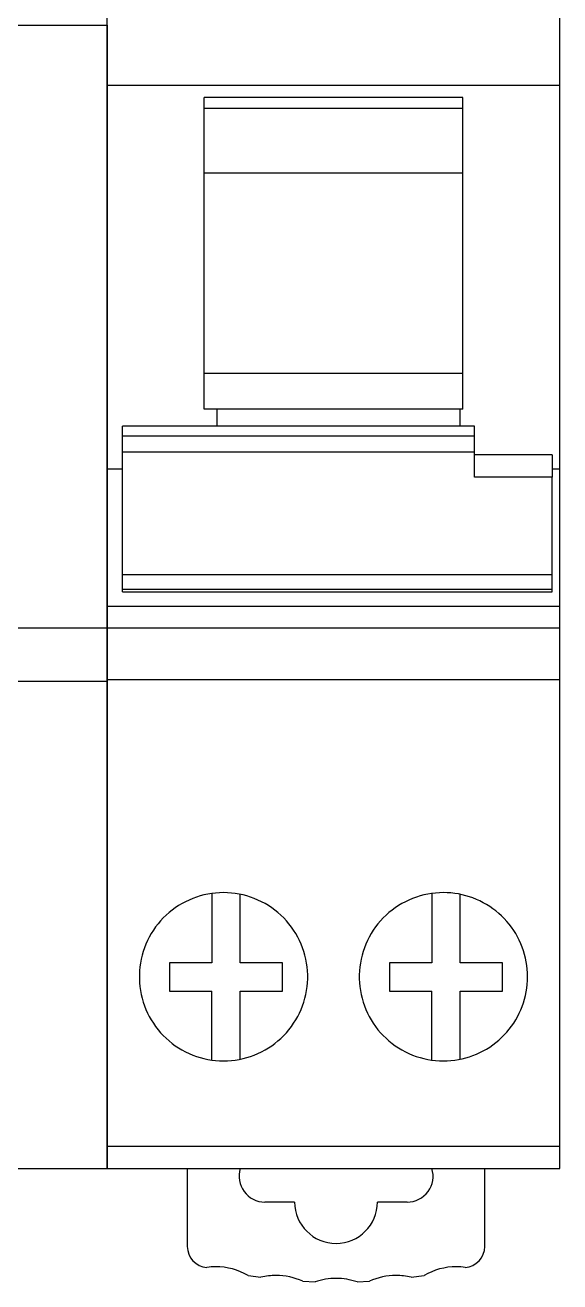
# Model space of a CAD drawing. Header units: millimetres. Extents: x 1019 to 1519, y 1262 to 1448.
# Drawn here: x 1491.577 to 1493.644, y 1328.815 to 1333.674 of the extents above; entities that cross this region are included whole.
import ezdxf

# ---------------------------------------------------------------- set-up
doc = ezdxf.new("R2010")
doc.units = ezdxf.units.MM

# ---------------------------------------------------------------- blocks, each defined once
blk = doc.blocks.new('*U41')
for p, q in [((-1.79, 0.0423), (1.79, 0.0423)), ((1.79, 0.0423), (1.79, -2.2877)), ((-1.79, -2.2877), (1.79, -2.2877)), ((1.79, -2.2877), (1.79, -2.4937)), ((-1.79, -2.4937), (1.79, -2.4937)), ((1.79, -2.4937), (1.79, -4.3777)), ((-1.79, -4.3777), (1.79, -4.3777))]:
    blk.add_line(p, q)
blk = doc.blocks.new('*U42')
at = {"color": 0, "linetype": 'ByBlock', "lineweight": -2, "transparency": 16777216}
blk.add_blockref('*U41', (0, -28), dxfattribs=at)
blk = doc.blocks.new('*U44')
for p, q in [((-0.875, -0.0584), (-0.875, 0.2133)), ((0.875, -0.0584), (0.875, 0.2133)), ((-0.875, -1.5416), (-0.875, -0.0584)), ((-0.875, -0.0584), (0.875, -0.0584)), ((0.875, -1.5416), (0.875, -0.0584)), ((-0.5, -1.3118), (-0.5, -0.1062)), ((0.5, -0.1062), (-0.5, -0.1062)), ((0.5, -1.3118), (0.5, -0.1062)), ((0.5, -0.1486), (-0.5, -0.1486)), ((0.5, -0.3985), (-0.5, -0.3985)), ((-0.5, -1.172), (0.5, -1.172)), ((-0.45, -1.3118), (-0.5, -1.3118)), ((0.49, -1.3118), (-0.45, -1.3118)), ((-0.45, -1.377), (-0.45, -1.3118)), ((0.5, -1.3118), (0.49, -1.3118)), ((0.49, -1.377), (0.49, -1.3118)), ((0.545, -1.377), (-0.815, -1.377)), ((-0.815, -1.4143), (-0.815, -1.377)), ((0.545, -1.4143), (0.545, -1.377)), ((0.875, -2.0725), (0.875, -1.407)), ((-0.815, -1.4768), (-0.815, -1.4143)), ((-0.815, -1.4143), (0.545, -1.4143)), ((0.545, -1.4768), (0.545, -1.4143)), ((-0.815, -1.4768), (0.545, -1.4768)), ((-0.815, -1.497), (-0.815, -1.4768)), ((-0.815, -1.5181), (-0.815, -1.497)), ((0.545, -1.4896), (0.545, -1.4768)), ((0.845, -1.4881), (0.545, -1.4881)), ((0.545, -1.5028), (0.545, -1.4896)), ((0.545, -1.5164), (0.545, -1.5028)), ((0.845, -1.4881), (0.845, -1.5745)), ((-0.875, -2.0725), (-0.875, -1.5416)), ((-0.875, -1.5416), (-0.815, -1.5416)), ((-0.815, -1.5402), (-0.815, -1.5181)), ((-0.815, -1.5632), (-0.815, -1.5402)), ((0.545, -1.5304), (0.545, -1.5164)), ((0.545, -1.5448), (0.545, -1.5304)), ((0.545, -1.5594), (0.545, -1.5448)), ((0.845, -1.5416), (0.875, -1.5416)), ((-0.815, -1.5869), (-0.815, -1.5632)), ((-0.815, -1.6113), (-0.815, -1.5869)), ((0.545, -1.5745), (0.545, -1.5594)), ((0.845, -1.5745), (0.545, -1.5745)), ((0.845, -1.5928), (0.845, -1.5745)), ((0.845, -1.6115), (0.845, -1.5928)), ((-0.815, -1.6363), (-0.815, -1.6113)), ((-0.815, -1.6618), (-0.815, -1.6363)), ((0.845, -1.6306), (0.845, -1.6115)), ((0.845, -1.6499), (0.845, -1.6306)), ((0.845, -1.6696), (0.845, -1.6499)), ((-0.815, -1.6878), (-0.815, -1.6618)), ((-0.815, -1.7141), (-0.815, -1.6878)), ((0.845, -1.6895), (0.845, -1.6696)), ((0.845, -1.7096), (0.845, -1.6895)), ((-0.815, -1.7406), (-0.815, -1.7141)), ((-0.815, -1.7673), (-0.815, -1.7406)), ((0.845, -1.7298), (0.845, -1.7096)), ((0.845, -1.7502), (0.845, -1.7298)), ((-0.815, -1.7941), (-0.815, -1.7673)), ((-0.815, -1.8208), (-0.815, -1.7941)), ((0.845, -1.7706), (0.845, -1.7502)), ((0.845, -1.7911), (0.845, -1.7706)), ((0.845, -1.8115), (0.845, -1.7911)), ((-0.815, -1.8475), (-0.815, -1.8208)), ((0.845, -1.8319), (0.845, -1.8115)), ((0.845, -1.8522), (0.845, -1.8319)), ((-0.815, -1.8739), (-0.815, -1.8475)), ((-0.815, -1.9), (-0.815, -1.8739)), ((0.845, -1.8724), (0.845, -1.8522)), ((0.845, -1.8924), (0.845, -1.8724)), ((0.845, -1.9121), (0.845, -1.8924)), ((-0.815, -1.9257), (-0.815, -1.9)), ((-0.815, -1.9509), (-0.815, -1.9257)), ((0.845, -1.9317), (0.845, -1.9121)), ((0.845, -1.9509), (0.845, -1.9317)), ((-0.815, -1.9509), (0.845, -1.9509)), ((-0.815, -2.0079), (-0.815, -1.9509)), ((0.845, -2.0079), (0.845, -1.9509)), ((-0.815, -2.0176), (-0.815, -2.0079)), ((-0.815, -2.0079), (0.845, -2.0079)), ((-0.815, -2.0176), (0.845, -2.0176)), ((0.845, -2.0176), (0.845, -2.0079)), ((-0.875, -2.1567), (-0.875, -2.0725)), ((-0.875, -2.0725), (0.875, -2.0725)), ((0.875, -2.1567), (0.875, -2.0725)), ((-0.875, -2.3567), (-0.875, -2.1567)), ((-0.875, -2.1567), (0.875, -2.1567)), ((0.875, -2.3567), (0.875, -2.1567)), ((-0.875, -4.1601), (-0.875, -2.3567)), ((-0.875, -2.3567), (0.875, -2.3567)), ((0.875, -4.1601), (0.875, -2.3567)), ((-0.544, -3.203), (-0.5581, -3.209)), ((-0.5297, -3.1978), (-0.544, -3.203)), ((-0.5151, -3.1932), (-0.5297, -3.1978)), ((-0.5004, -3.1893), (-0.5151, -3.1932)), ((-0.4855, -3.1862), (-0.5004, -3.1893)), ((-0.4706, -3.1837), (-0.4855, -3.1862)), ((-0.4555, -3.1819), (-0.4706, -3.1837)), ((-0.47, -3.1836), (-0.47, -3.4517)), ((-0.4403, -3.1808), (-0.4555, -3.1819)), ((-0.425, -3.1805), (-0.4403, -3.1808)), ((-0.4097, -3.1808), (-0.425, -3.1805)), ((-0.3944, -3.1819), (-0.4097, -3.1808)), ((-0.3794, -3.1837), (-0.3944, -3.1819)), ((-0.3644, -3.1862), (-0.3794, -3.1837)), ((-0.3496, -3.1894), (-0.3644, -3.1862)), ((-0.36, -3.4517), (-0.36, -3.187)), ((-0.3348, -3.1932), (-0.3496, -3.1894)), ((-0.3203, -3.1978), (-0.3348, -3.1932)), ((-0.3059, -3.2031), (-0.3203, -3.1978)), ((-0.2918, -3.209), (-0.3059, -3.2031)), ((0.306, -3.203), (0.2919, -3.209)), ((0.3203, -3.1978), (0.306, -3.203)), ((0.3349, -3.1932), (0.3203, -3.1978)), ((0.3496, -3.1893), (0.3349, -3.1932)), ((0.3645, -3.1862), (0.3496, -3.1893)), ((0.3794, -3.1837), (0.3645, -3.1862)), ((0.3945, -3.1819), (0.3794, -3.1837)), ((0.38, -3.1836), (0.38, -3.4517)), ((0.4097, -3.1808), (0.3945, -3.1819)), ((0.425, -3.1805), (0.4097, -3.1808)), ((0.4397, -3.1808), (0.425, -3.1805)), ((0.4542, -3.1818), (0.4397, -3.1808)), ((0.4687, -3.1834), (0.4542, -3.1818)), ((0.483, -3.1857), (0.4687, -3.1834)), ((0.4972, -3.1886), (0.483, -3.1857)), ((0.49, -3.4517), (0.49, -3.187)), ((0.5114, -3.1922), (0.4972, -3.1886)), ((0.5254, -3.1964), (0.5114, -3.1922)), ((0.5392, -3.2012), (0.5254, -3.1964)), ((0.5528, -3.2066), (0.5392, -3.2012)), ((-0.6235, -3.248), (-0.6354, -3.2576)), ((-0.6112, -3.239), (-0.6235, -3.248)), ((-0.5985, -3.2306), (-0.6112, -3.239)), ((-0.5854, -3.2228), (-0.5985, -3.2306)), ((-0.5719, -3.2155), (-0.5854, -3.2228)), ((-0.5581, -3.209), (-0.5719, -3.2155)), ((-0.278, -3.2156), (-0.2918, -3.209)), ((-0.2645, -3.2228), (-0.278, -3.2156)), ((-0.2514, -3.2307), (-0.2645, -3.2228)), ((-0.2387, -3.2391), (-0.2514, -3.2307)), ((-0.2264, -3.2481), (-0.2387, -3.2391)), ((-0.2145, -3.2577), (-0.2264, -3.2481)), ((0.2265, -3.248), (0.2146, -3.2576)), ((0.2388, -3.239), (0.2265, -3.248)), ((0.2515, -3.2306), (0.2388, -3.239)), ((0.2646, -3.2228), (0.2515, -3.2306)), ((0.2781, -3.2155), (0.2646, -3.2228)), ((0.2919, -3.209), (0.2781, -3.2155)), ((0.5661, -3.2127), (0.5528, -3.2066)), ((0.5791, -3.2193), (0.5661, -3.2127)), ((0.5918, -3.2265), (0.5791, -3.2193)), ((0.6042, -3.2343), (0.5918, -3.2265)), ((0.6162, -3.2426), (0.6042, -3.2343)), ((0.6279, -3.2514), (0.6162, -3.2426)), ((0.6391, -3.2608), (0.6279, -3.2514)), ((-0.678, -3.3012), (-0.6873, -3.3133)), ((-0.6681, -3.2895), (-0.678, -3.3012)), ((-0.6577, -3.2784), (-0.6681, -3.2895)), ((-0.6468, -3.2677), (-0.6577, -3.2784)), ((-0.6354, -3.2576), (-0.6468, -3.2677)), ((-0.2031, -3.2678), (-0.2145, -3.2577)), ((-0.1922, -3.2784), (-0.2031, -3.2678)), ((-0.1818, -3.2896), (-0.1922, -3.2784)), ((-0.172, -3.3013), (-0.1818, -3.2896)), ((-0.1626, -3.3134), (-0.172, -3.3013)), ((0.172, -3.3012), (0.1627, -3.3133)), ((0.1819, -3.2895), (0.172, -3.3012)), ((0.1923, -3.2784), (0.1819, -3.2895)), ((0.2032, -3.2677), (0.1923, -3.2784)), ((0.2146, -3.2576), (0.2032, -3.2677)), ((0.6499, -3.2707), (0.6391, -3.2608)), ((0.6602, -3.281), (0.6499, -3.2707)), ((0.6701, -3.2918), (0.6602, -3.281)), ((0.6794, -3.303), (0.6701, -3.2918)), ((0.6883, -3.3146), (0.6794, -3.303)), ((-0.7118, -3.352), (-0.7187, -3.3656)), ((-0.7042, -3.3388), (-0.7118, -3.352)), ((-0.6961, -3.3259), (-0.7042, -3.3388)), ((-0.6873, -3.3133), (-0.6961, -3.3259)), ((-0.1539, -3.3259), (-0.1626, -3.3134)), ((-0.1457, -3.3389), (-0.1539, -3.3259)), ((-0.1382, -3.3521), (-0.1457, -3.3389)), ((-0.1313, -3.3657), (-0.1382, -3.3521)), ((0.1382, -3.352), (0.1313, -3.3656)), ((0.1458, -3.3388), (0.1382, -3.352)), ((0.1539, -3.3259), (0.1458, -3.3388)), ((0.1627, -3.3133), (0.1539, -3.3259)), ((0.6966, -3.3266), (0.6883, -3.3146)), ((0.7044, -3.339), (0.6966, -3.3266)), ((0.7116, -3.3517), (0.7044, -3.339)), ((0.7182, -3.3647), (0.7116, -3.3517)), ((-0.7305, -3.3937), (-0.7354, -3.4081)), ((-0.7249, -3.3795), (-0.7305, -3.3937)), ((-0.7187, -3.3656), (-0.7249, -3.3795)), ((-0.1251, -3.3795), (-0.1313, -3.3657)), ((-0.1195, -3.3937), (-0.1251, -3.3795)), ((-0.1146, -3.4081), (-0.1195, -3.3937)), ((0.1195, -3.3937), (0.1146, -3.4081)), ((0.1251, -3.3795), (0.1195, -3.3937)), ((0.1313, -3.3656), (0.1251, -3.3795)), ((0.7243, -3.378), (0.7182, -3.3647)), ((0.7297, -3.3916), (0.7243, -3.378)), ((0.7345, -3.4054), (0.7297, -3.3916)), ((-0.7432, -3.4377), (-0.746, -3.4528)), ((-0.7396, -3.4228), (-0.7432, -3.4377)), ((-0.7354, -3.4081), (-0.7396, -3.4228)), ((-0.1104, -3.4228), (-0.1146, -3.4081)), ((-0.1068, -3.4377), (-0.1104, -3.4228)), ((-0.104, -3.4528), (-0.1068, -3.4377)), ((0.1068, -3.4377), (0.104, -3.4528)), ((0.1104, -3.4228), (0.1068, -3.4377)), ((0.1146, -3.4081), (0.1104, -3.4228)), ((0.7387, -3.4194), (0.7345, -3.4054)), ((0.7423, -3.4336), (0.7387, -3.4194)), ((0.7452, -3.4478), (0.7423, -3.4336)), ((0.7475, -3.4622), (0.7452, -3.4478)), ((-0.7496, -3.4831), (-0.7503, -3.4983)), ((-0.7482, -3.4679), (-0.7496, -3.4831)), ((-0.746, -3.4528), (-0.7482, -3.4679)), ((-0.6332, -3.4517), (-0.6332, -3.5617)), ((-0.47, -3.4517), (-0.6332, -3.4517)), ((-0.1968, -3.4517), (-0.36, -3.4517)), ((-0.1968, -3.5617), (-0.1968, -3.4517)), ((-0.1018, -3.4679), (-0.104, -3.4528)), ((-0.1004, -3.4831), (-0.1018, -3.4679)), ((-0.0997, -3.4983), (-0.1004, -3.4831)), ((0.1004, -3.4831), (0.0997, -3.4983)), ((0.1018, -3.4679), (0.1004, -3.4831)), ((0.104, -3.4528), (0.1018, -3.4679)), ((0.2168, -3.4517), (0.2168, -3.5617)), ((0.38, -3.4517), (0.2168, -3.4517)), ((0.6532, -3.4517), (0.49, -3.4517)), ((0.6532, -3.5617), (0.6532, -3.4517)), ((0.7491, -3.4766), (0.7475, -3.4622)), ((0.7501, -3.4911), (0.7491, -3.4766)), ((0.7504, -3.5057), (0.7501, -3.4911)), ((-0.7503, -3.4983), (-0.7503, -3.5135)), ((-0.7503, -3.5135), (-0.7496, -3.5287)), ((-0.7496, -3.5287), (-0.7482, -3.5438)), ((-0.7482, -3.5438), (-0.746, -3.559)), ((-0.104, -3.559), (-0.1018, -3.5438)), ((-0.1018, -3.5438), (-0.1004, -3.5287)), ((-0.1004, -3.5287), (-0.0997, -3.5135)), ((-0.0997, -3.5135), (-0.0997, -3.4983)), ((0.0997, -3.4983), (0.0997, -3.5135)), ((0.0997, -3.5135), (0.1004, -3.5287)), ((0.1004, -3.5287), (0.1018, -3.5439)), ((0.1018, -3.5439), (0.104, -3.559)), ((0.7475, -3.5494), (0.7491, -3.535)), ((0.7491, -3.535), (0.7501, -3.5204)), ((0.7501, -3.5204), (0.7504, -3.5057)), ((-0.746, -3.559), (-0.7431, -3.574)), ((-0.7431, -3.574), (-0.7396, -3.5889)), ((-0.7396, -3.5889), (-0.7353, -3.6035)), ((-0.6332, -3.5617), (-0.47, -3.5617)), ((-0.47, -3.8279), (-0.47, -3.5617)), ((-0.36, -3.5617), (-0.1968, -3.5617)), ((-0.36, -3.8245), (-0.36, -3.5617)), ((-0.1147, -3.6036), (-0.1104, -3.5889)), ((-0.1104, -3.5889), (-0.1069, -3.574)), ((-0.1069, -3.574), (-0.104, -3.559)), ((0.104, -3.559), (0.1069, -3.574)), ((0.1069, -3.574), (0.1104, -3.5889)), ((0.1104, -3.5889), (0.1147, -3.6036)), ((0.2168, -3.5617), (0.38, -3.5617)), ((0.38, -3.8279), (0.38, -3.5617)), ((0.49, -3.5617), (0.6532, -3.5617)), ((0.49, -3.8245), (0.49, -3.5617)), ((0.7345, -3.6062), (0.7387, -3.5922)), ((0.7387, -3.5922), (0.7422, -3.5781)), ((0.7422, -3.5781), (0.7452, -3.5638)), ((0.7452, -3.5638), (0.7475, -3.5494)), ((-0.7353, -3.6035), (-0.7304, -3.618)), ((-0.7304, -3.618), (-0.7249, -3.6321)), ((-0.7249, -3.6321), (-0.7186, -3.646)), ((-0.1314, -3.646), (-0.1252, -3.6322)), ((-0.1252, -3.6322), (-0.1196, -3.618)), ((-0.1196, -3.618), (-0.1147, -3.6036)), ((0.1147, -3.6036), (0.1196, -3.618)), ((0.1196, -3.618), (0.1251, -3.6321)), ((0.1251, -3.6321), (0.1314, -3.646)), ((0.7181, -3.647), (0.7242, -3.6337)), ((0.7242, -3.6337), (0.7296, -3.6201)), ((0.7296, -3.6201), (0.7345, -3.6062)), ((-0.7186, -3.646), (-0.7118, -3.6595)), ((-0.7118, -3.6595), (-0.7042, -3.6727)), ((-0.7042, -3.6727), (-0.6961, -3.6856)), ((-0.6961, -3.6856), (-0.6873, -3.6982)), ((-0.1627, -3.6983), (-0.154, -3.6857)), ((-0.154, -3.6857), (-0.1458, -3.6728)), ((-0.1458, -3.6728), (-0.1383, -3.6596)), ((-0.1383, -3.6596), (-0.1314, -3.646)), ((0.1314, -3.646), (0.1383, -3.6595)), ((0.1383, -3.6595), (0.1458, -3.6728)), ((0.1458, -3.6728), (0.1539, -3.6857)), ((0.1539, -3.6857), (0.1627, -3.6982)), ((0.6881, -3.6971), (0.6965, -3.6851)), ((0.6965, -3.6851), (0.7043, -3.6727)), ((0.7043, -3.6727), (0.7115, -3.66)), ((0.7115, -3.66), (0.7181, -3.647)), ((-0.6873, -3.6982), (-0.678, -3.7103)), ((-0.678, -3.7103), (-0.6681, -3.7219)), ((-0.6681, -3.7219), (-0.6577, -3.7331)), ((-0.6577, -3.7331), (-0.6469, -3.7437)), ((-0.2032, -3.7438), (-0.1923, -3.7332)), ((-0.1923, -3.7332), (-0.1819, -3.722)), ((-0.1819, -3.722), (-0.1721, -3.7104)), ((-0.1721, -3.7104), (-0.1627, -3.6983)), ((0.1627, -3.6982), (0.172, -3.7103)), ((0.172, -3.7103), (0.1819, -3.7219)), ((0.1819, -3.7219), (0.1923, -3.7331)), ((0.1923, -3.7331), (0.2032, -3.7437)), ((0.6389, -3.7509), (0.6497, -3.741)), ((0.6497, -3.741), (0.66, -3.7307)), ((0.66, -3.7307), (0.6699, -3.7199)), ((0.6699, -3.7199), (0.6793, -3.7087)), ((0.6793, -3.7087), (0.6881, -3.6971)), ((-0.6469, -3.7437), (-0.6355, -3.7538)), ((-0.6355, -3.7538), (-0.6236, -3.7634)), ((-0.6236, -3.7634), (-0.6113, -3.7724)), ((-0.6113, -3.7724), (-0.5986, -3.7808)), ((-0.5986, -3.7808), (-0.5855, -3.7887)), ((-0.5855, -3.7887), (-0.572, -3.7959)), ((-0.278, -3.796), (-0.2646, -3.7887)), ((-0.2646, -3.7887), (-0.2515, -3.7809)), ((-0.2515, -3.7809), (-0.2388, -3.7725)), ((-0.2388, -3.7725), (-0.2265, -3.7635)), ((-0.2265, -3.7635), (-0.2146, -3.7539)), ((-0.2146, -3.7539), (-0.2032, -3.7438)), ((0.2032, -3.7437), (0.2145, -3.7538)), ((0.2145, -3.7538), (0.2264, -3.7634)), ((0.2264, -3.7634), (0.2387, -3.7724)), ((0.2387, -3.7724), (0.2514, -3.7808)), ((0.2514, -3.7808), (0.2645, -3.7887)), ((0.2645, -3.7887), (0.278, -3.7959)), ((0.579, -3.7923), (0.5917, -3.7851)), ((0.5917, -3.7851), (0.6041, -3.7773)), ((0.6041, -3.7773), (0.6161, -3.769)), ((0.6161, -3.769), (0.6277, -3.7602)), ((0.6277, -3.7602), (0.6389, -3.7509)), ((-0.572, -3.7959), (-0.5582, -3.8025)), ((-0.5582, -3.8025), (-0.5441, -3.8084)), ((-0.5441, -3.8084), (-0.5298, -3.8137)), ((-0.5298, -3.8137), (-0.5152, -3.8182)), ((-0.5152, -3.8182), (-0.5005, -3.8221)), ((-0.5005, -3.8221), (-0.4856, -3.8253)), ((-0.4856, -3.8253), (-0.4706, -3.8278)), ((-0.4706, -3.8278), (-0.4556, -3.8296)), ((-0.4556, -3.8296), (-0.4404, -3.8307)), ((-0.4404, -3.8307), (-0.425, -3.831)), ((-0.425, -3.831), (-0.4097, -3.8307)), ((-0.4097, -3.8307), (-0.3945, -3.8296)), ((-0.3945, -3.8296), (-0.3794, -3.8278)), ((-0.3794, -3.8278), (-0.3644, -3.8253)), ((-0.3644, -3.8253), (-0.3496, -3.8222)), ((-0.3496, -3.8222), (-0.3349, -3.8183)), ((-0.3349, -3.8183), (-0.3203, -3.8137)), ((-0.3203, -3.8137), (-0.3059, -3.8085)), ((-0.3059, -3.8085), (-0.2918, -3.8025)), ((-0.2918, -3.8025), (-0.278, -3.796)), ((0.278, -3.7959), (0.2918, -3.8025)), ((0.2918, -3.8025), (0.3059, -3.8084)), ((0.3059, -3.8084), (0.3202, -3.8137)), ((0.3202, -3.8137), (0.3348, -3.8183)), ((0.3348, -3.8183), (0.3495, -3.8221)), ((0.3495, -3.8221), (0.3644, -3.8253)), ((0.3644, -3.8253), (0.3794, -3.8278)), ((0.3794, -3.8278), (0.3944, -3.8296)), ((0.3944, -3.8296), (0.4096, -3.8307)), ((0.4096, -3.8307), (0.425, -3.831)), ((0.425, -3.831), (0.4397, -3.8307)), ((0.4397, -3.8307), (0.4542, -3.8297)), ((0.4542, -3.8297), (0.4686, -3.8281)), ((0.4686, -3.8281), (0.483, -3.8258)), ((0.483, -3.8258), (0.4972, -3.8229)), ((0.4972, -3.8229), (0.5113, -3.8193)), ((0.5113, -3.8193), (0.5253, -3.8152)), ((0.5253, -3.8152), (0.5391, -3.8103)), ((0.5391, -3.8103), (0.5527, -3.8049)), ((0.5527, -3.8049), (0.566, -3.7989)), ((0.566, -3.7989), (0.579, -3.7923)), ((-0.875, -4.2467), (-0.875, -4.1601)), ((-0.875, -4.1601), (0.875, -4.1601)), ((0.875, -4.2467), (0.875, -4.1601)), ((-0.875, -4.2467), (0.875, -4.2467)), ((-0.5651, -4.2467), (-0.565, -4.5481)), ((0.585, -4.5481), (0.585, -4.2467)), ((-0.15, -4.3767), (-0.265, -4.3767)), ((0.285, -4.3767), (0.17, -4.3767)), ((-0.3303, -4.6602), (-0.2802, -4.6675)), ((0.3002, -4.6675), (0.3503, -4.6602)), ((-0.1188, -4.683), (-0.0711, -4.6852)), ((0.0911, -4.6852), (0.1388, -4.683))]:
    blk.add_line(p, q)
for centre, radius, start, end in [((-0.265, -4.2767), 0.1, 162.5424, 270), ((0.285, -4.2767), 0.1, 270, 17.4576), ((0.01, -4.3767), 0.16, 180, 270), ((0.01, -4.3767), 0.16, 270, 0), ((-0.4836, -4.5481), 0.0814, 180, 265.9288), ((0.5036, -4.5481), 0.0814, 274.0712, 0), ((-0.455, -4.8769), 0.25, 90, 97.9103), ((-0.455, -4.8769), 0.25, 60.0714, 90), ((-0.222, -4.9106), 0.25, 90, 103.4522), ((-0.222, -4.9106), 0.25, 65.6133, 90), ((0.242, -4.9106), 0.25, 90, 114.3867), ((0.242, -4.9106), 0.25, 76.5478, 90), ((0.475, -4.8769), 0.25, 90, 119.9286), ((0.475, -4.8769), 0.25, 82.0897, 90), ((0.01, -4.9217), 0.25, 90, 108.9195), ((0.01, -4.9217), 0.25, 71.0805, 90)]:
    blk.add_arc(centre, radius, start, end)
blk = doc.blocks.new('*U45')
at = {"color": 0, "linetype": 'ByBlock', "lineweight": -2, "transparency": 16777216}
blk.add_blockref('*U44', (0, -28), dxfattribs=at)

msp = doc.modelspace()

# ---------------------------------------------------------------- block references
for name, p in [('*U42', (1490.104, 1361.6316)), ('*U45', (1492.769, 1361.5007))]:
    msp.add_blockref(name, p)

doc.saveas('drawing.dxf')
